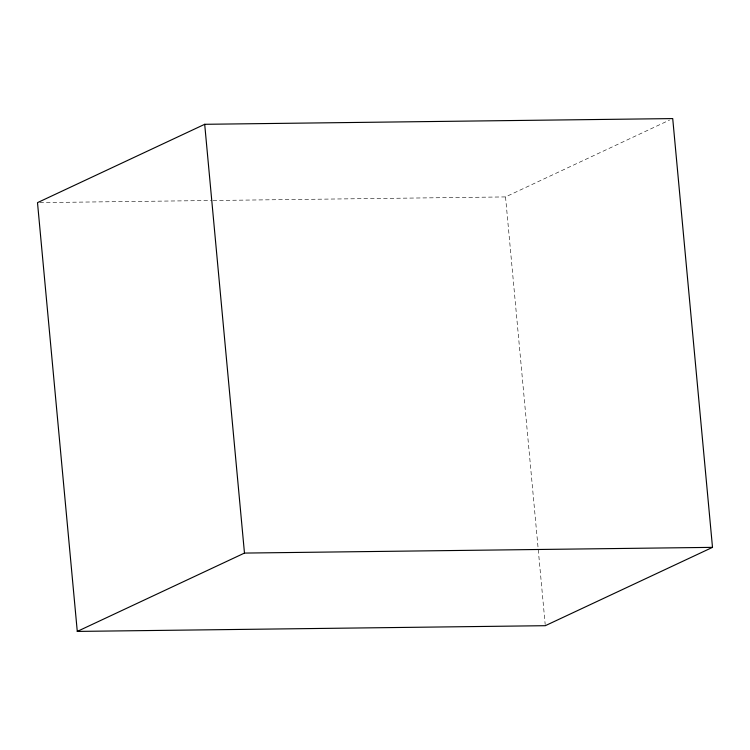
<?xml version="1.0" encoding="UTF-8"?>
<svg xmlns="http://www.w3.org/2000/svg" width="750" height="750" viewBox="0 0 750 750"><rect width="100%" height="100%" fill="white"/><g stroke="black" fill="none" stroke-linecap="round" stroke-linejoin="round"><path stroke-width="0.56" stroke-dasharray="3.75 2.81" d="M213.009 200.494L505.528 196.922L669.553 120.075M39.844 202.613L211.838 200.503M505.528 196.922L545.194 624.525"/><path stroke-width="1.12" d="M204.694 124.303L37.5 202.641L77.278 631.416L545.306 625.697L712.5 547.359L672.722 118.584L204.694 124.303L244.472 553.078L77.278 631.416M244.472 553.078L712.5 547.359"/></g></svg>
